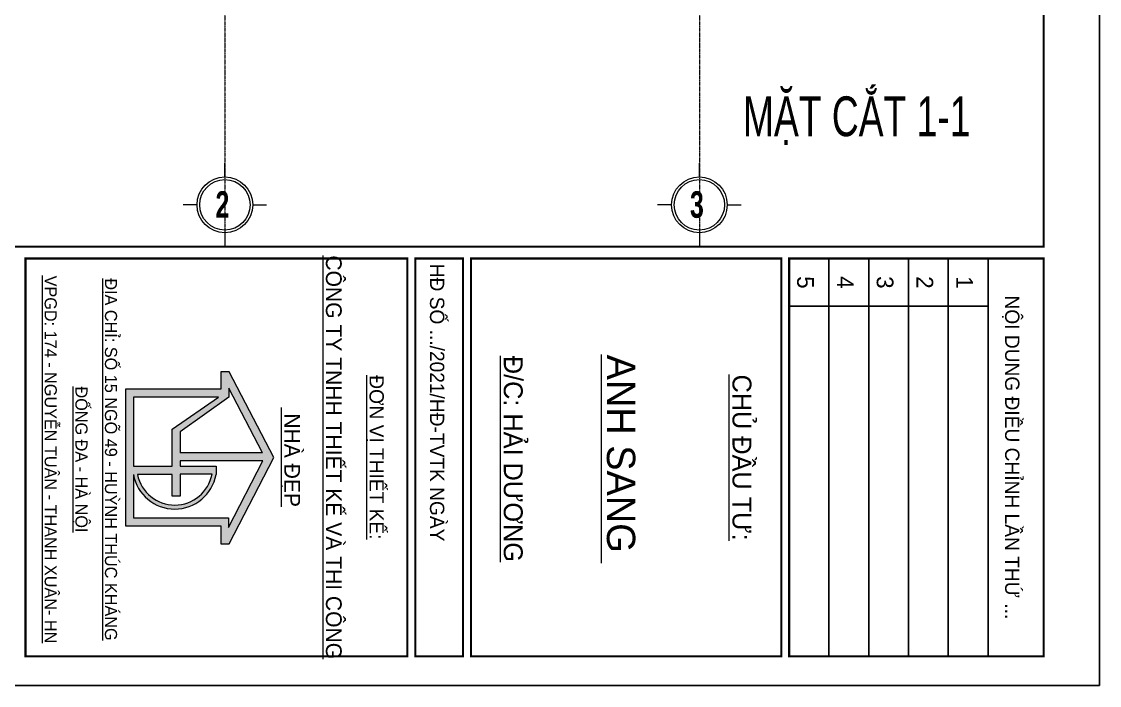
# Model space of a CAD drawing. Header units: millimetres. Extents: x 1336014 to 2939047, y -333549 to -60566.
# Drawn here: x 1440535 to 1448665, y -195786 to -190779 of the extents above; entities that cross this region are included whole.
import ezdxf
from ezdxf.enums import TextEntityAlignment as Align

# ---------------------------------------------------------------- set-up
doc = ezdxf.new("R2010")
doc.units = ezdxf.units.MM
doc.header["$MEASUREMENT"] = 0
doc.linetypes.add('CENTER2', pattern=[1.125, 0.75, -0.125, 0.125, -0.125])
for name, color, linetype, lineweight in [('05.Text', 253, 'Continuous', 18), ('09.Hatch', 250, 'Continuous', 5), ('10.truc', 250, 'CENTER2', 20), ('11.Khung bo', 32, 'Continuous', 50), ('12.Khung', 36, 'Continuous', 25)]:
    doc.layers.add(name, color=color, linetype=linetype, lineweight=lineweight)
doc.layers.add('Tpl_Bound', color=1, linetype='Continuous', plot=False)
doc.styles.add('AVANT', font='')
doc.styles.add('AVANTHB', font='')
doc.styles.add('TT5_Ghi chu 1', font='', dxfattribs={"width": 0.7, "height": 240})
doc.styles.add('VnAvantH', font='')
doc.styles.get('AVANT').set_extended_font_data('.VnAvant')
doc.styles.get('AVANTHB').set_extended_font_data('.VnAvantH', bold=True)
doc.styles.get('TT5_Ghi chu 1').set_extended_font_data('.VnBlackH')
doc.styles.get('VnAvantH').set_extended_font_data('.VnAvantH')

# ---------------------------------------------------------------- blocks, each defined once
blk = doc.blocks.new('100')
at = {"layer": '09.Hatch'}
h = blk.add_hatch(color=3, dxfattribs=at)
h.paths.add_polyline_path([(1897639, -927180), (1897639, -927287), (1897855, -927287), (1897855, -928484), (1898824, -928484), (1899574, -928484), (1899574, -927287), (1899801, -927287), (1899801, -927179), (1898713, -926620)])
h.paths.add_polyline_path([(1898756, -926756), (1899596, -927187), (1899473, -927187), (1899473, -928384), (1898929, -928384, 0.834181), (1898929, -927344), (1898824, -927344), (1898824, -927797), (1898756, -927797)], flags=16)
h.paths.add_polyline_path([(1898656, -927796), (1898393, -927796), (1897956, -927186), (1897843, -927186), (1898656, -926763)], flags=16)
h.paths.add_polyline_path([(1898929, -928333), (1898929, -927898), (1899202, -927898), (1899202, -927797), (1898924, -927797), (1898924, -927395, -0.822042)], flags=16)
h.paths.add_polyline_path([(1898357, -927898), (1898824, -927898), (1898824, -928384), (1897956, -928384), (1897956, -927316)], flags=16)
at = {"layer": '05.Text'}
for p, q in [((1898713, -926620), (1897639, -927180)), ((1899801, -927179), (1898713, -926620)), ((1899801, -927179), (1898713, -926620)), ((1899801, -927179), (1898713, -926620)), ((1898656, -926763), (1897843, -927186)), ((1898656, -926763), (1897843, -927186)), ((1898656, -926763), (1897843, -927186)), ((1898656, -926763), (1898656, -927796)), ((1898656, -926763), (1898656, -927796)), ((1898656, -926763), (1898656, -927796)), ((1899596, -927187), (1898756, -926756)), ((1898756, -926756), (1898756, -927797)), ((1899596, -927187), (1898756, -926756)), ((1898756, -926756), (1898756, -927797)), ((1899596, -927187), (1898756, -926756)), ((1898756, -926756), (1898756, -927797)), ((1897639, -927180), (1897639, -927287)), ((1897843, -927186), (1897956, -927186)), ((1897956, -927186), (1897956, -927186)), ((1897956, -927186), (1898393, -927796)), ((1899473, -928384), (1899473, -927187)), ((1899473, -927187), (1899596, -927187)), ((1899473, -928384), (1899473, -927187)), ((1899473, -927187), (1899596, -927187)), ((1899473, -928384), (1899473, -927187)), ((1899473, -927187), (1899596, -927187)), ((1899801, -927287), (1899801, -927179)), ((1899801, -927287), (1899801, -927179)), ((1899801, -927287), (1899801, -927179)), ((1897639, -927287), (1897855, -927287)), ((1897855, -927287), (1897855, -928484)), ((1897956, -927316), (1897956, -928384)), ((1898357, -927898), (1897956, -927316)), ((1898824, -927797), (1898824, -927344)), ((1898824, -927797), (1898824, -927344)), ((1898824, -927344), (1898929, -927344)), ((1899574, -928484), (1899574, -927287)), ((1899574, -927287), (1899801, -927287)), ((1898924, -927395), (1898924, -927797)), ((1898393, -927796), (1898656, -927796)), ((1898756, -927797), (1898824, -927797)), ((1898924, -927797), (1899202, -927797)), ((1899202, -927797), (1899202, -927898)), ((1898824, -927898), (1898357, -927898)), ((1898824, -928384), (1898824, -927898)), ((1899202, -927898), (1898929, -927898)), ((1898929, -927898), (1898929, -928333)), ((1897956, -928384), (1898824, -928384)), ((1898929, -928384), (1899473, -928384)), ((1897855, -928484), (1898824, -928484)), ((1898824, -928484), (1899574, -928484))]:
    blk.add_line(p, q, dxfattribs=at)
for radius, start, end in [(528, 280.3316, 79.6684), (478, 281.4298, 79.1164), (478, 281.4298, 79.1164), (478, 281.4298, 79.1164)]:
    blk.add_arc((1898834, -927864), radius, start, end, dxfattribs=at)
at = {"layer": '11.Khung bo', "const_width": 26.7}
for points in [[(1860913, -945240), (1860913, -916940), (1896063, -916940), (1896063, -945240)], [(1860913, -945240), (1860913, -916940), (1896063, -916940), (1896063, -945240)], [(1860913, -945240), (1860913, -916940), (1896063, -916940), (1896063, -945240)], [(1896213, -920140), (1896213, -916940), (1901213, -916940), (1901213, -920140)], [(1896213, -920140), (1896213, -916940), (1901213, -916940), (1901213, -920140)], [(1896213, -920140), (1896213, -916940), (1901213, -916940), (1901213, -920140)], [(1896213, -924140), (1901213, -924140), (1901213, -920240), (1896213, -920240)], [(1896213, -924140), (1901213, -924140), (1901213, -920240), (1896213, -920240)], [(1896213, -924140), (1901213, -924140), (1901213, -920240), (1896213, -920240)], [(1896213, -924840), (1901213, -924840), (1901213, -924240), (1896213, -924240)], [(1896213, -924840), (1901213, -924840), (1901213, -924240), (1896213, -924240)], [(1896213, -924840), (1901213, -924840), (1901213, -924240), (1896213, -924240)], [(1896213, -929740), (1901213, -929740), (1901213, -924940), (1896213, -924940)], [(1896213, -929740), (1901213, -929740), (1901213, -924940), (1896213, -924940)], [(1896213, -929740), (1901213, -929740), (1901213, -924940), (1896213, -924940)]]:
    blk.add_lwpolyline(points, close=True, dxfattribs=at)
at = {"layer": '12.Khung'}
for p, q in [((1896213, -917640), (1901213, -917640)), ((1896213, -917640), (1901213, -917640)), ((1896213, -917640), (1901213, -917640)), ((1896813, -920140), (1896813, -917640)), ((1896813, -920140), (1896813, -917640)), ((1896813, -920140), (1896813, -917640)), ((1896213, -918140), (1901213, -918140)), ((1896213, -918140), (1901213, -918140)), ((1896213, -918140), (1901213, -918140)), ((1896213, -918640), (1901213, -918640)), ((1896213, -918640), (1901213, -918640)), ((1896213, -918640), (1901213, -918640)), ((1896213, -919140), (1901213, -919140)), ((1896213, -919140), (1901213, -919140)), ((1896213, -919140), (1901213, -919140)), ((1896213, -919640), (1901213, -919640)), ((1896213, -919640), (1901213, -919640)), ((1896213, -919640), (1901213, -919640))]:
    blk.add_line(p, q, dxfattribs=at)
blk.add_lwpolyline([(1901579, -945940), (1901579, -916240), (1859580, -916240), (1859580, -945940)], close=True, dxfattribs=at)
blk.add_lwpolyline([(1901579, -945940), (1901579, -916240), (1859580, -916240), (1859580, -945940)], close=True, dxfattribs=at)
blk.add_lwpolyline([(1901579, -945940), (1901579, -916240), (1859580, -916240), (1859580, -945940)], close=True, dxfattribs=at)
at = {"layer": '05.Text', "style": 'VnAvantH'}
for s, p in [('Néi dung ®iÒu chØnh lÇn thø ...', (1898713, -917329)), ('H§ sè .../2021/H§-TVTK ngµy ', (1898057, -924540))]:
    blk.add_text(s, height=180, dxfattribs=at).set_placement(p, align=Align.MIDDLE)
at = {"layer": '05.Text'}
for s, height, style, p in [('1', 210, 'AVANT', (1896513, -918040)), ('2', 210, 'AVANT', (1896513, -918540)), ('3', 210, 'AVANT', (1896513, -919040)), ('4', 210, 'AVANT', (1896513, -919540)), ('5', 210, 'AVANT', (1896513, -920040)), ('%%uChñ ®Çu t\xad:', 237.6, 'VnAvantH', (1898716, -920853)), ('%%Uanh sang ', 356.4, 'VnAvantH', (1898732, -922432)), ('%%U®/c: h¶i d\xad¬ng', 237.6, 'VnAvantH', (1898732, -923728)), ('%%U®¬n vÞ thiÕt kÕ:', 180, 'VnAvantH', (1898713, -925416)), ('%%Uc«ng ty tnhh thiÕt kÕ vµ thi c«ng', 198, 'VnAvantH', (1898711, -925964)), ('%%U nhµ ®Ñp', 198, 'VnAvantH', (1898711, -926487)), ('%%U®Þa chØ: sè 15 ngâ 49 - huúnh thóc kh¸ng', 152.46, 'VnAvantH', (1898739, -928742)), ('%%U®èng ®a - hµ néi', 152.46, 'VnAvantH', (1898739, -929113)), ('%%Uvpgd: 174 - nguyÔn tu©n - thanh xu©n- hn', 152.46, 'VnAvantH', (1898739, -929500))]:
    blk.add_text(s, height=height, dxfattribs=dict(at, style=style)).set_placement(p, align=Align.CENTER)
blk = doc.blocks.new('DANHTRUC')
for p, q in [((980383, -947347), (980383, -947137)), ((979963, -947767), (979753, -947767)), ((980803, -947767), (981013, -947767)), ((980383, -948187), (980383, -948397))]:
    blk.add_line(p, q)
for radius in [420, 380]:
    blk.add_circle((980383, -947767), radius)

msp = doc.modelspace()

# ---------------------------------------------------------------- linework, layer by layer
at = {"layer": '10.truc'}
for p, q in [((1442068.1, -173718.6), (1442069.1, -192476.5)), ((1445648.1, -173718.6), (1445648.1, -192476.5))]:
    msp.add_line(p, q, dxfattribs=at)
at = {"layer": 'Tpl_Bound', "color": 1}
msp.add_lwpolyline([(1430845.5, -195786.5), (1430845.5, -170586.7), (1448665.3, -170586.7), (1448665.3, -195786.5)], close=True, dxfattribs=at)

# ---------------------------------------------------------------- block references
at = {"layer": '05.Text', "xscale": 0.6, "yscale": 0.6, "zscale": 0.6, "rotation": 270}
msp.add_blockref('100', (1998409.4, 945161.1), dxfattribs=at)
at = {"layer": '05.Text', "xscale": 0.5, "yscale": 0.5, "zscale": 0.5}
for p in [(951877.4, 281721.8), (955456.4, 281721.8)]:
    msp.add_blockref('DANHTRUC', p, dxfattribs=at)

# ---------------------------------------------------------------- texts
at = {"layer": '05.Text', "width": 0.7}
for s, height, style, p in [('mÆt c¾t 1-1', 300, 'TT5_Ghi chu 1', (1445976.2, -191643.9)), ('2', 200, 'AVANTHB', (1441998.2, -192259.2)), ('3', 200, 'AVANTHB', (1445577.3, -192259.2))]:
    msp.add_text(s, height=height, dxfattribs=dict(at, style=style)).set_placement(p)

doc.saveas('drawing.dxf')
